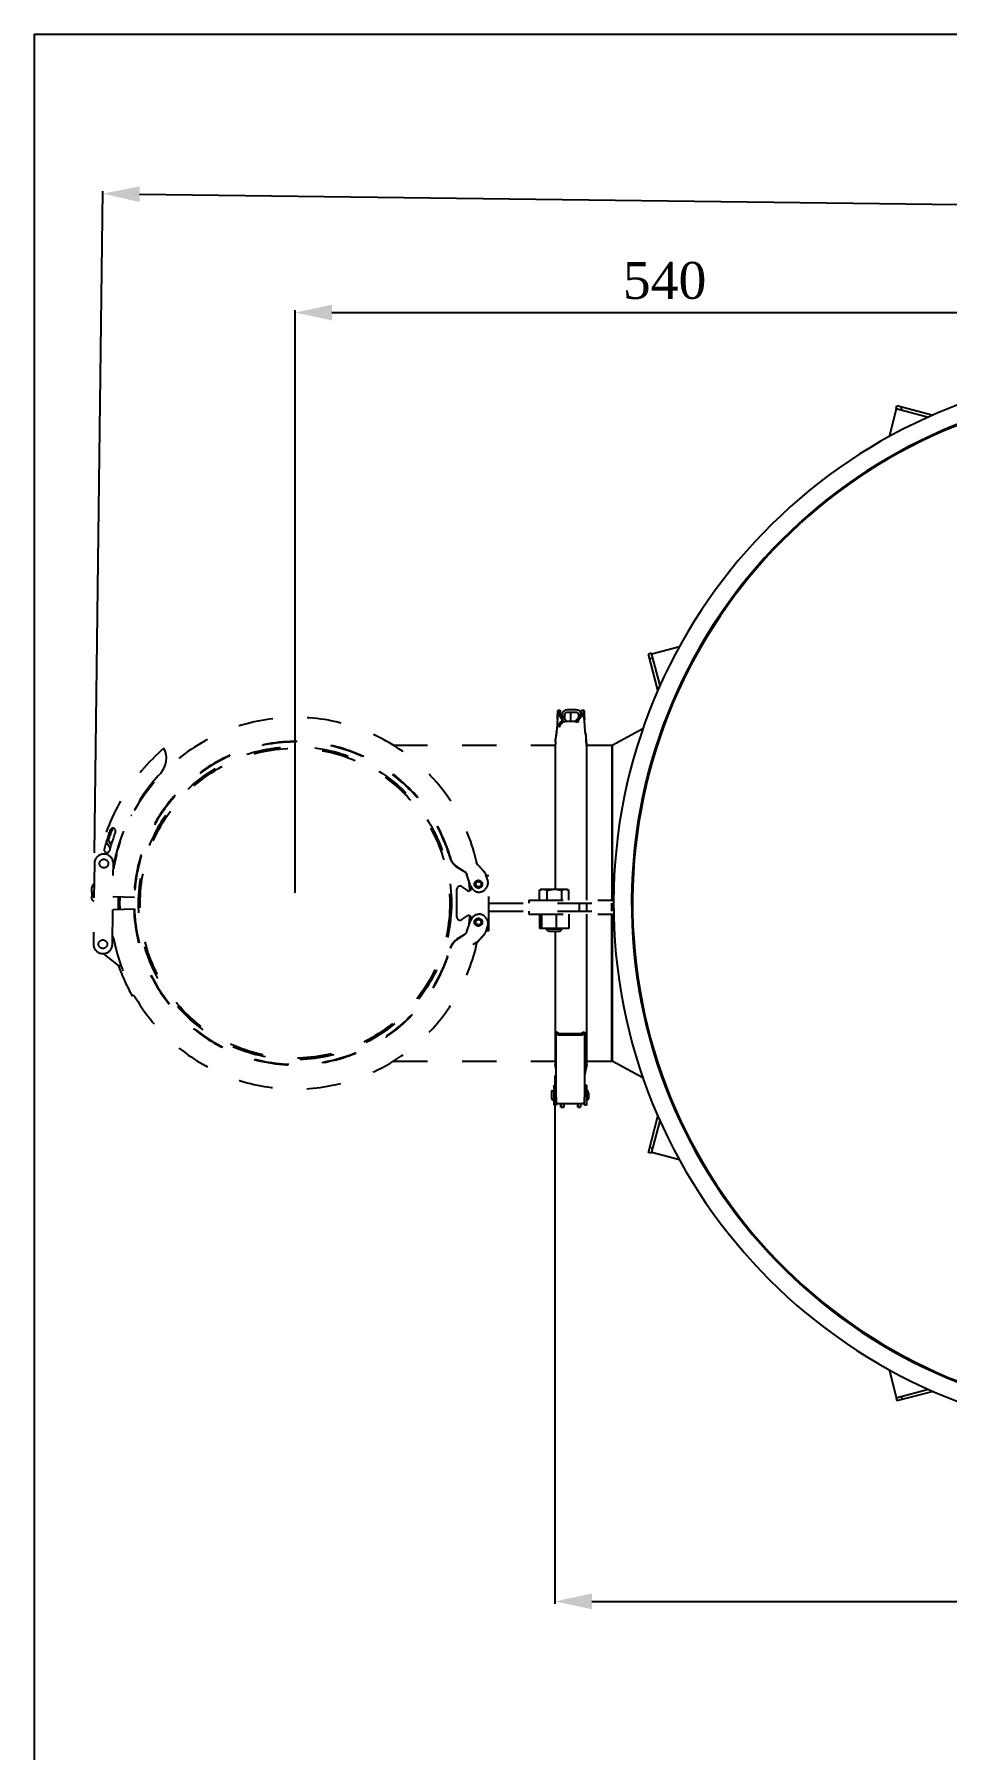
# Model space of a CAD drawing. Header units: millimetres. Extents: x 789 to 3710, y 100 to 2803.
# Drawn here: x 789 to 1367, y 1717 to 2803 of the extents above; entities that cross this region are included whole.
import ezdxf

# ---------------------------------------------------------------- set-up
doc = ezdxf.new("R2010")
doc.units = ezdxf.units.MM
doc.header["$LTSCALE"] = 217.8
doc.header["$PDMODE"] = 3
doc.header["$PDSIZE"] = 8
doc.linetypes.add('DOT', pattern=[0.2, 0.1, -0.1])
doc.layers.get('0').update_dxf_attribs({"linetype": 'CONTINUOUS'})
doc.layers.get('Defpoints').update_dxf_attribs({"linetype": 'CONTINUOUS'})
doc.layers.add('02___PRT_ALL_AXES', color=7, linetype='CONTINUOUS')
doc.layers.add('03___PRT_ALL_CURVES', color=7, linetype='CONTINUOUS')
doc.styles.get("Standard").update_dxf_attribs({"font": 'times.ttf'})
doc.dimstyles.new('DIMSTYLE_1', dxfattribs={"dimtxt": 23.333333, "dimasz": 23.333333, "dimexe": 1.5, "dimexo": 1, "dimgap": 0.875, "dimtad": 1, "dimdec": 0, "dimdsep": 46, "dimtxsty": 'Standard', "dimblk": '_FILLED', "dimblk1": '_FILLED', "dimblk2": '_FILLED', "dimcen": 0.09, "dimazin": 2, "dimtp": 0.01, "dimtm": 0.01, "dimtfac": 1, "dimtdec": 0, "dimtofl": 0, "dimtmove": 0, "dimatfit": 3, "dimldrblk": '_FILLED', "dimfxl": 0, "dimtolj": 1, "dimarcsym": 0})
doc.dimstyles.new('DIMSTYLE_2', dxfattribs={"dimtxt": 23.333333, "dimasz": 23.333333, "dimexe": 1.5, "dimexo": 1, "dimgap": 0.875, "dimtad": 1, "dimdsep": 46, "dimtxsty": 'Standard', "dimblk": '_FILLED', "dimblk1": '_FILLED', "dimblk2": '_FILLED', "dimcen": 0.09, "dimazin": 2, "dimtp": 0.01, "dimtm": 0.01, "dimtfac": 1, "dimtofl": 0, "dimtmove": 0, "dimatfit": 3, "dimldrblk": '_FILLED', "dimfxl": 0, "dimtolj": 1, "dimarcsym": 0})

# ---------------------------------------------------------------- blocks, each defined once
blk = doc.blocks.new('_FILLED')
at = {"color": 0, "linetype": 'ByBlock'}
blk.add_solid([(0, 0), (-1, 0.214), (-1, -0.214)], dxfattribs=at)
blk = doc.blocks.new('*D4')
at = {"color": 0, "linetype": 'Continuous', "lineweight": -2}
for p, q in [((954.5, 2259.5), (954.5, 2628.1)), ((1493.1, 2259.5), (1493.1, 2628.1)), ((977.8, 2626.6), (1469.8, 2626.6))]:
    blk.add_line(p, q, dxfattribs=at)
at = {"layer": 'Defpoints', "color": 0}
for p in [(1493.1, 2626.6), (954.5, 2258.5), (1493.1, 2258.5)]:
    blk.add_point(p, dxfattribs=at)
at = {"color": 0, "linetype": 'ByBlock', "lineweight": -2, "xscale": 23.3333333333, "yscale": 23.3333333333, "zscale": 23.3333333333, "rotation": 180}
blk.add_blockref('_FILLED', (954.5, 2626.6), dxfattribs=at)
at = {"color": 0, "linetype": 'ByBlock', "lineweight": -2, "xscale": 23.3333333333, "yscale": 23.3333333333, "zscale": 23.3333333333}
blk.add_blockref('_FILLED', (1493.1, 2626.6), dxfattribs=at)
at = {"color": 0, "insert": (1188.4, 2658.6), "char_height": 23.333, "attachment_point": 2, "line_spacing_factor": 0.9}
blk.add_mtext('\\A1;\\A1;540', dxfattribs=at)
blk = doc.blocks.new('*D5')
at = {"color": 0, "linetype": 'Continuous', "lineweight": -2}
for p, q in [((827.6, 2284.7), (832.8, 2703.3)), ((856.1, 2701.5), (1865.5, 2688.9)), ((1883.6, 2261.5), (1888.9, 2690.1))]:
    blk.add_line(p, q, dxfattribs=at)
at = {"layer": 'Defpoints', "color": 0}
for p in [(1888.9, 2688.6), (827.6, 2283.7), (1883.5, 2260.5)]:
    blk.add_point(p, dxfattribs=at)
at = {"color": 0, "linetype": 'ByBlock', "lineweight": -2, "xscale": 23.3333333333, "yscale": 23.3333333333, "zscale": 23.3333333333}
for p, rotation in [((832.8, 2701.8), 179.2866506773), ((1888.9, 2688.6), 359.2866506773)]:
    blk.add_blockref('_FILLED', p, dxfattribs=dict(at, rotation=rotation))
at = {"color": 0, "insert": (1460.7, 2725.9), "char_height": 23.333, "attachment_point": 2, "rotation": 359.2867, "line_spacing_factor": 0.9}
blk.add_mtext('\\A1;\\A1;1060', dxfattribs=at)
blk = doc.blocks.new('*D6')
at = {"color": 0, "linetype": 'Continuous', "lineweight": -2}
for p, q in [((1830.1, 2246.2), (1830.1, 1809.6)), ((1119, 2143.9), (1119, 1809.6)), ((1142.4, 1811.1), (1806.8, 1811.1))]:
    blk.add_line(p, q, dxfattribs=at)
at = {"layer": 'Defpoints', "color": 0}
for p in [(1830.1, 2247.2), (1119, 2144.9), (1830.1, 1811.1)]:
    blk.add_point(p, dxfattribs=at)
at = {"color": 0, "linetype": 'ByBlock', "lineweight": -2, "xscale": 23.3333333333, "yscale": 23.3333333333, "zscale": 23.3333333333, "rotation": 180}
blk.add_blockref('_FILLED', (1119, 1811.1), dxfattribs=at)
at = {"color": 0, "linetype": 'ByBlock', "lineweight": -2, "xscale": 23.3333333333, "yscale": 23.3333333333, "zscale": 23.3333333333}
blk.add_blockref('_FILLED', (1830.1, 1811.1), dxfattribs=at)
at = {"color": 0, "insert": (1474.4, 1843.1), "char_height": 23.333, "attachment_point": 2, "line_spacing_factor": 0.9}
blk.add_mtext('\\A1;\\A1;710', dxfattribs=at)

msp = doc.modelspace()

# ---------------------------------------------------------------- linework, layer by layer
at = {"color": 0, "linetype": 'Continuous'}
for p, q in [((789.4645, 2802.6551), (3710.0363, 2802.6551)), ((1330.6252, 2548.1189), (1335.2307, 2565.7479)), ((1334.926, 2565.8274), (1335.4315, 2567.7625)), ((1334.926, 2565.8274), (1355.4213, 2560.4731)), ((1335.4315, 2567.7625), (1358.3742, 2561.7688)), ((1338.0643, 2565.0076), (1338.5698, 2566.9426)), ((1180.1313, 2411.0328), (1178.1963, 2410.5273)), ((1184.1877, 2387.5931), (1178.1963, 2410.5273)), ((1185.4882, 2390.5275), (1180.1313, 2411.0328)), ((1180.2109, 2410.7281), (1197.8346, 2415.3322)), ((1180.9512, 2407.8945), (1179.0161, 2407.389)), ((1120.4067, 2367.3984), (1120.2913, 2365.6619)), ((1120.5254, 2369.2016), (1120.4067, 2367.3984)), ((1120.5242, 2369.1837), (1120.5285, 2369.2504)), ((1120.5619, 2369.7773), (1120.5245, 2369.1888)), ((1120.5292, 2369.2596), (1120.5286, 2369.2504)), ((1120.5697, 2369.8807), (1120.546, 2369.5171)), ((1120.546, 2369.5171), (1120.5697, 2369.8807)), ((1120.6161, 2370.7269), (1120.5617, 2369.7751)), ((1120.5745, 2369.9539), (1120.5697, 2369.8807)), ((1120.5697, 2369.8807), (1120.5745, 2369.9539)), ((1120.5745, 2369.9539), (1120.5961, 2370.287)), ((1120.5961, 2370.2869), (1120.5745, 2369.9539)), ((1120.5994, 2370.3382), (1120.5961, 2370.2869)), ((1120.5994, 2370.3383), (1120.6239, 2370.7185)), ((1120.6238, 2370.7184), (1120.5994, 2370.3382)), ((1120.663, 2371.6806), (1120.6161, 2370.7269)), ((1120.6281, 2370.7846), (1120.6238, 2370.7184)), ((1120.6239, 2370.7185), (1120.6281, 2370.7846)), ((1120.6499, 2371.1287), (1120.6281, 2370.7846)), ((1120.6281, 2370.7846), (1120.6499, 2371.1286)), ((1120.6527, 2371.1731), (1120.6499, 2371.1287)), ((1120.6499, 2371.1286), (1120.6527, 2371.173)), ((1120.7023, 2372.6327), (1120.6629, 2371.679)), ((1120.7341, 2373.584), (1120.7022, 2372.6314)), ((1120.7183, 2372.2333), (1120.7039, 2371.9971)), ((1120.7048, 2372.0113), (1120.7316, 2372.4505)), ((1120.757, 2374.4744), (1120.7341, 2373.584)), ((1122.3756, 2374.8131), (1120.7756, 2374.8131)), ((1120.7835, 2373.3174), (1120.7855, 2373.3517)), ((1120.7865, 2373.483), (1120.7865, 2374.5014)), ((1120.7865, 2373.4829), (1120.945, 2373.4777)), ((1120.945, 2373.4777), (1121.4343, 2373.4612)), ((1121.1593, 2372.3446), (1121.1447, 2372.296)), ((1121.1447, 2372.296), (1121.1593, 2372.3446)), ((1121.2031, 2372.4896), (1121.1593, 2372.3446)), ((1121.1593, 2372.3446), (1121.1874, 2372.4377)), ((1121.3445, 2372.2957), (1123.863, 2368.5875)), ((1121.588, 2373.456), (1121.4343, 2373.4613)), ((1121.6421, 2373.4547), (1121.5882, 2373.4563)), ((1122.3855, 2373.3223), (1122.3852, 2373.3025)), ((1122.3865, 2374.5014), (1122.3865, 2373.4671)), ((1126.2865, 2367.786), (1122.5571, 2372.4395)), ((1122.826, 2372.4571), (1124.0398, 2370.6338)), ((1123.4865, 2371.9941), (1123.4865, 2371.4651)), ((1125.0865, 2371.9941), (1125.0865, 2369.2834)), ((1132.0947, 2367.786), (1126.0782, 2367.786)), ((1132.4865, 2375.1941), (1126.6865, 2375.1941)), ((1132.4865, 2373.5941), (1126.6865, 2373.5941)), ((1136.0233, 2372.4395), (1131.8865, 2367.786)), ((1131.8865, 2367.7861), (1133.7551, 2370.1179)), ((1134.0865, 2370.5639), (1133.2831, 2369.357)), ((1136.7737, 2372.3688), (1133.7941, 2368.728)), ((1135.3097, 2372.3205), (1134.0586, 2370.2294)), ((1134.0865, 2370.276), (1134.0865, 2371.9941)), ((1135.7865, 2373.5106), (1135.7865, 2374.4903)), ((1137.3974, 2374.802), (1135.7974, 2374.802)), ((1137.3865, 2374.4903), (1137.3865, 2373.4615)), ((1137.4388, 2373.585), (1137.4162, 2374.4595)), ((1137.4707, 2372.6317), (1137.4388, 2373.585)), ((1137.51, 2371.6794), (1137.4706, 2372.6326)), ((1137.4722, 2371.9622), (1137.5077, 2371.3853)), ((1137.5077, 2371.3853), (1137.5376, 2370.9072)), ((1137.5567, 2370.7287), (1137.5099, 2371.6805)), ((1137.5321, 2370.995), (1137.5139, 2371.2847)), ((1137.5366, 2370.9224), (1137.5321, 2370.995)), ((1137.5395, 2370.8775), (1137.5366, 2370.9224)), ((1137.5395, 2370.8775), (1137.5367, 2370.9223)), ((1137.5376, 2370.9072), (1137.5675, 2370.4368)), ((1137.5502, 2370.7072), (1137.5395, 2370.8775)), ((1137.5667, 2370.4496), (1137.5502, 2370.7072)), ((1137.611, 2369.7771), (1137.5567, 2370.7287)), ((1137.5738, 2370.3383), (1137.5667, 2370.4496)), ((1137.5675, 2370.4368), (1137.5973, 2369.9734)), ((1137.609, 2369.7922), (1137.5738, 2370.3383)), ((1137.5973, 2369.9734), (1137.6269, 2369.5172)), ((1137.6275, 2369.5089), (1137.609, 2369.7922)), ((1137.6537, 2369.1067), (1137.611, 2369.7771)), ((1137.6269, 2369.5172), (1137.6438, 2369.2595)), ((1137.6326, 2369.4302), (1137.6275, 2369.5089)), ((1137.6427, 2369.2752), (1137.6326, 2369.4302)), ((1137.6562, 2369.0684), (1137.6427, 2369.2752)), ((1137.6438, 2369.2595), (1137.6537, 2369.1068)), ((1137.6537, 2369.1068), (1137.6562, 2369.0684)), ((1137.6537, 2369.1067), (1137.6562, 2369.0684)), ((1137.7491, 2367.6546), (1137.6562, 2369.0685)), ((1137.8816, 2365.6621), (1137.7491, 2367.6546)), ((1119.7791, 2359.1873), (1118.8994, 2354.9169)), ((1119.3651, 2355.3079), (1119.8944, 2360.2572)), ((1119.8602, 2359.9651), (1119.78, 2359.1871)), ((1119.9693, 2360.8801), (1120.0241, 2361.682)), ((1121.6601, 2364.302), (1121.657, 2364.3199)), ((1137.9902, 2364.0438), (1137.8627, 2365.9403)), ((1138.0976, 2362.4473), (1137.969, 2364.3513)), ((1138.099, 2362.4474), (1138.0746, 2362.7965)), ((1138.1442, 2361.8496), (1138.099, 2362.4474)), ((1138.1515, 2361.6938), (1138.1058, 2362.3281)), ((1138.1948, 2361.2372), (1138.1442, 2361.8496)), ((1138.1905, 2361.2003), (1138.1515, 2361.6938)), ((1138.1859, 2361.125), (1138.1996, 2360.9188)), ((1138.2333, 2360.696), (1138.1905, 2361.2003)), ((1138.2674, 2360.2975), (1138.9536, 2353.3477)), ((1138.8365, 2357.4759), (1138.546, 2357.4755)), ((1138.8365, 2354.5339), (1138.8365, 2357.476)), ((1174.6467, 2363.1707), (1155.1343, 2352.634)), ((1118.8994, 2354.9169), (1119.3247, 2354.917)), ((1119.0239, 2351.161), (1119.0239, 2261.7242)), ((1138.9278, 2353.6309), (1138.9099, 2353.7936)), ((1138.9905, 2352.8742), (1155.0846, 2352.8742)), ((1139.149, 2254.8742), (1139.149, 2351.1554)), ((1155.0846, 2352.8742), (1155.0846, 2254.8742)), ((856.1229, 2316.9363), (855.504, 2317.0797)), ((1062.7789, 2271.88), (1062.9913, 2271.8747)), ((1062.9913, 2271.8747), (1062.7875, 2271.8692)), ((1069.6527, 2277.8747), (1074.3062, 2272.6377)), ((1074.2355, 2272.7044), (1070.5947, 2276.7388)), ((1109.2423, 2254.8742), (1109.2423, 2261.0096)), ((1110.4773, 2261.7242), (1109.361, 2261.0797)), ((1110.4773, 2261.7242), (1126.4773, 2261.7242)), ((1114.048, 2254.8742), (1114.048, 2261.0096)), ((1123.2831, 2254.8742), (1123.2831, 2261.0096)), ((1126.4773, 2261.7242), (1127.5936, 2261.0797)), ((1127.5936, 2261.0799), (1127.7124, 2261.0096)), ((1127.7124, 2254.8742), (1127.7124, 2261.0096)), ((852.8029, 2256.4339), (839.2569, 2256.9069)), ((1102.4773, 2254.8742), (1102.4773, 2252.8742)), ((1102.4773, 2247.8742), (1102.4773, 2245.8742)), ((1134.4773, 2247.8742), (1134.4773, 2252.8742)), ((1139.149, 2247.8742), (1139.149, 2252.8742)), ((1155.0846, 2247.8742), (1155.0846, 2252.8742)), ((1109.2627, 2245.8742), (1109.2627, 2236.8742)), ((1127.6919, 2236.8742), (1109.2627, 2236.8742)), ((1110.5058, 2245.8742), (1110.5058, 2236.8742)), ((1113.4773, 2236.3742), (1113.4773, 2236.8742)), ((1114.9773, 2234.8742), (1113.4773, 2236.3742)), ((1123.4773, 2236.3742), (1113.4773, 2236.3742)), ((1119.7204, 2245.8742), (1119.7204, 2236.8742)), ((1121.9773, 2234.8742), (1123.4773, 2236.3742)), ((1123.4773, 2236.3742), (1123.4773, 2236.8742)), ((1127.6919, 2245.8742), (1127.6919, 2236.8742)), ((1139.149, 2150.5925), (1139.149, 2245.8742)), ((1155.0846, 2152.8742), (1155.0846, 2245.8742)), ((1121.9773, 2234.8742), (1114.9773, 2234.8742)), ((1119.0239, 2234.8742), (1119.0239, 2150.5925)), ((1119.6814, 2130.1711), (1119.6814, 2171.2366)), ((1119.6814, 2171.2366), (1120.8814, 2171.2366)), ((1120.8581, 2170.9861), (1120.8581, 2170.1929)), ((1120.8581, 2170.9861), (1120.8814, 2170.9861)), ((1120.8814, 2171.2366), (1120.8814, 2170.1929)), ((1136.4814, 2171.2366), (1137.6814, 2171.2366)), ((1136.4814, 2170.9861), (1136.4814, 2171.2357)), ((1136.4816, 2170.1929), (1136.4815, 2170.9861)), ((1137.6814, 2171.2366), (1137.6814, 2130.1708)), ((1136.4816, 2170.1929), (1120.8581, 2170.1929)), ((1120.8814, 2169.6684), (1136.4814, 2169.6684)), ((1119.6814, 2147.6057), (1119.0238, 2150.5927)), ((1139.1491, 2150.5927), (1137.6814, 2143.9253)), ((1139.149, 2152.8742), (1155.0846, 2152.8742)), ((1137.6928, 2141.3935), (1137.6928, 2137.6515)), ((1117.0814, 2129.2015), (1117.0814, 2134.1014)), ((1117.1314, 2134.1515), (1118.2314, 2134.1515)), ((1117.1314, 2129.1515), (1118.2314, 2129.1515)), ((1117.2814, 2128.5667), (1117.2814, 2129.1515)), ((1117.3314, 2128.5167), (1118.4314, 2128.5167)), ((1118.2814, 2134.1014), (1118.2814, 2129.2015)), ((1118.2814, 2133.5167), (1118.4314, 2133.5167)), ((1118.3314, 2133.4015), (1118.4814, 2133.4015)), ((1118.3314, 2129.9015), (1118.4814, 2129.9015)), ((1118.4814, 2125.0167), (1118.4814, 2137.6515)), ((1119.6814, 2137.6515), (1118.4814, 2137.6515)), ((1119.6814, 2130.1711), (1119.6814, 2125.0171)), ((1138.8814, 2137.6515), (1137.6814, 2137.6515)), ((1137.6814, 2125.0167), (1137.6814, 2130.1708)), ((1138.8814, 2137.6515), (1138.8814, 2125.0171)), ((1139.0814, 2134.4015), (1138.9314, 2134.4015)), ((1139.0814, 2128.9015), (1138.9314, 2128.9015)), ((1139.0814, 2128.3167), (1139.0814, 2128.9015)), ((1139.2814, 2128.2667), (1139.1314, 2128.2667)), ((1140.0814, 2133.4015), (1140.0814, 2129.9016)), ((1140.2814, 2132.7667), (1140.2814, 2129.2667)), ((1119.6814, 2125.0167), (1118.4814, 2125.0167)), ((1119.6928, 2126.3463), (1119.6928, 2127.267)), ((1119.6928, 2126.3463), (1120.3498, 2126.3463)), ((1122.6613, 2126.1595), (1122.7705, 2126.1518)), ((1122.6814, 2123.8413), (1122.6814, 2126.1581)), ((1122.6814, 2123.8413), (1123.2057, 2123.8413)), ((1123.2057, 2123.7325), (1123.2057, 2126.1149)), ((1123.2057, 2123.7322), (1124.7057, 2123.7322)), ((1123.8814, 2126.0285), (1123.7837, 2126.0443)), ((1133.0924, 2125.9971), (1124.2703, 2125.9971)), ((1124.7057, 2125.9971), (1124.7057, 2123.7325)), ((1133.4814, 2126.0285), (1133.5783, 2126.0445)), ((1133.4814, 2123.8413), (1133.4814, 2126.0285)), ((1133.4814, 2123.8413), (1133.7057, 2123.8413)), ((1133.5795, 2126.0434), (1133.5886, 2126.0449)), ((1133.5886, 2126.0449), (1133.7057, 2126.0624)), ((1133.7057, 2123.7325), (1133.7057, 2126.0668)), ((1133.7057, 2123.7322), (1135.2057, 2123.7322)), ((1135.2057, 2126.1882), (1135.2057, 2123.7325)), ((1137.013, 2126.3463), (1137.6814, 2126.3463)), ((1138.8814, 2125.0167), (1137.6814, 2125.0167)), ((1178.1963, 2095.221), (1184.1895, 2118.162)), ((1180.1313, 2094.7155), (1185.4862, 2115.2131)), ((1180.1313, 2094.7155), (1178.1963, 2095.221)), ((1180.9512, 2097.8538), (1179.0161, 2098.3593)), ((1197.839, 2090.4149), (1180.2109, 2095.0202)), ((1335.2307, 1940.0005), (1330.6259, 1957.6268)), ((1334.926, 1939.9209), (1355.428, 1945.2769)), ((1358.3696, 1943.9783), (1335.4315, 1937.9858)), ((1334.926, 1939.9209), (1335.4315, 1937.9858)), ((1338.0643, 1940.7407), (1338.5698, 1938.8057))]:
    msp.add_line(p, q, dxfattribs=at)
msp.add_line((789.4645, 2802.6551), (789.4645, 100))
at = {"color": 0, "linetype": 'DOT'}
for p, q in [((1016.6019, 2352.8742), (1119.1779, 2352.8742)), ((835.047, 2291.733), (837.5616, 2287.8054)), ((838.1497, 2289.8849), (836.3054, 2292.975)), ((841.6805, 2283.969), (841.3224, 2284.5689)), ((827.5187, 2278.0053), (826.8837, 2227.0092)), ((838.8828, 2226.8599), (839.5177, 2277.8559)), ((1062.1642, 2272.4636), (1055.2144, 2277.4548)), ((1062.0887, 2272.449), (1056.9327, 2275.756)), ((1062.1221, 2272.4495), (1057.1581, 2275.7587)), ((1065.6285, 2263.9418), (1063.3037, 2270.916)), ((1076.357, 2267.7835), (1075.3282, 2270.8494)), ((1075.4877, 2270.3742), (1077.0622, 2270.3742)), ((1077.0622, 2235.3742), (1077.0622, 2270.3742)), ((1056.945, 2244.0881), (1056.945, 2261.6602)), ((1060.1024, 2263.2914), (1063.1706, 2261.1144)), ((839.1564, 2248.8384), (852.8029, 2249.315)), ((1077.0622, 2252.9742), (1095.9241, 2252.9742)), ((1077.0622, 2252.8742), (1156.088, 2252.8742)), ((1077.0622, 2247.8742), (1156.1245, 2247.8742)), ((1095.0956, 2252.8742), (1095.0948, 2252.9742)), ((1095.0956, 2252.8742), (1095.0956, 2252.9742)), ((1095.9241, 2252.8742), (1095.9232, 2252.9742)), ((1095.9241, 2252.8742), (1095.9241, 2252.9742)), ((1102.4773, 2254.8742), (1156.0986, 2254.8742)), ((1060.1024, 2242.4569), (1063.1706, 2244.6339)), ((1063.3111, 2234.8551), (1065.6166, 2241.7715)), ((1075.3497, 2234.9636), (1076.3681, 2237.9985)), ((1102.4773, 2245.8742), (1156.1669, 2245.8742)), ((839.5552, 2230.9248), (838.9342, 2230.9905)), ((1062.0904, 2233.3009), (1056.9477, 2230.0024)), ((1062.1237, 2233.3006), (1057.172, 2229.9994)), ((1062.7803, 2233.8947), (1062.7468, 2233.8546)), ((1074.3062, 2233.1112), (1069.6527, 2227.8742)), ((1074.1624, 2232.9918), (1070.4542, 2229.0099)), ((1077.0622, 2235.3742), (1075.4875, 2235.3742)), ((832.9612, 2220.9351), (842.8035, 2213.2062)), ((842.8035, 2213.2062), (844.1732, 2213.8319)), ((852.7279, 2194.4176), (851.4682, 2194.2374)), ((1016.6009, 2152.8742), (1119.0239, 2152.8742))]:
    msp.add_line(p, q, dxfattribs=at)
at = {"color": 0, "linetype": 'Continuous'}
for points in [[(1120.0983, 2362.7964), (1120.0738, 2362.4459), (1120.0287, 2361.8495), (1119.9781, 2361.2371), (1119.922, 2360.6088), (1119.8602, 2359.9651)], [(1120.2913, 2365.6619), (1120.141, 2363.4259), (1120.1207, 2363.1255), (1120.1024, 2362.8562)], [(1138.3248, 2359.7157), (1138.2801, 2360.1813), (1138.2333, 2360.696)], [(1119.6814, 2127.4218), (1119.6865, 2127.311), (1119.702, 2127.2001), (1119.728, 2127.0905), (1119.7639, 2126.9844), (1119.8093, 2126.8827), (1119.8641, 2126.7851), (1119.9279, 2126.6931), (1119.9996, 2126.6078), (1120.0793, 2126.5292), (1120.1659, 2126.4583), (1120.2584, 2126.3961), (1120.3567, 2126.3425), (1120.4594, 2126.2983), (1120.5653, 2126.2641), (1120.6746, 2126.2396), (1120.7864, 2126.2255), (1120.8743, 2126.2217)], [(1136.4884, 2126.2217), (1136.5763, 2126.2255), (1136.6881, 2126.2396), (1136.7974, 2126.2641), (1136.9033, 2126.2983), (1137.006, 2126.3425), (1137.1043, 2126.3961), (1137.1968, 2126.4583), (1137.2834, 2126.5292), (1137.3631, 2126.6078), (1137.4348, 2126.6931), (1137.4986, 2126.7851), (1137.5535, 2126.8827), (1137.5988, 2126.9844), (1137.6347, 2127.0905), (1137.6607, 2127.2001), (1137.6762, 2127.311), (1137.6814, 2127.4218)], [(1120.8744, 2126.2218), (1121.0645, 2126.2202), (1121.2128, 2126.2181), (1121.3588, 2126.2154), (1121.5025, 2126.2121), (1121.6438, 2126.2082), (1121.7828, 2126.2037), (1121.919, 2126.1987), (1122.0524, 2126.1932), (1122.1823, 2126.1872), (1122.3083, 2126.1808), (1122.4301, 2126.1741), (1122.5478, 2126.1669), (1122.6613, 2126.1595)], [(1122.7705, 2126.1518), (1122.8758, 2126.1438), (1122.9771, 2126.1356), (1123.0744, 2126.1272), (1123.1674, 2126.1187)], [(1123.1674, 2126.1187), (1123.2559, 2126.11), (1123.3397, 2126.1013), (1123.4187, 2126.0926), (1123.4927, 2126.0839), (1123.5617, 2126.0753), (1123.6258, 2126.0668), (1123.6849, 2126.0585), (1123.7389, 2126.0505), (1123.7828, 2126.0435)], [(1133.7057, 2126.0624), (1133.7259, 2126.0653), (1133.8119, 2126.0766), (1133.9106, 2126.0887), (1134.0244, 2126.1014), (1134.1537, 2126.1146), (1134.2998, 2126.1282), (1134.4674, 2126.1423), (1134.6615, 2126.1568)], [(1134.6615, 2126.1568), (1134.8798, 2126.1709), (1135.1158, 2126.184)], [(1135.1158, 2126.184), (1135.3685, 2126.1957), (1135.636, 2126.2056), (1135.9097, 2126.2133), (1136.1865, 2126.2187), (1136.4884, 2126.2218)]]:
    msp.add_lwpolyline(points, dxfattribs=at)
at = {"color": 0, "linetype": 'DOT'}
for centre, radius in [((954.4773, 2252.8742), 99), ((954.4773, 2252.8742), 98), ((833.5182, 2277.9306), 2.75), ((1070.5408, 2264.8747), 2.5), ((1070.5408, 2264.8747), 2.1484), ((1070.5408, 2264.8747), 1.6781), ((1070.5408, 2240.8742), 2.5), ((1070.5408, 2240.8742), 2.1484), ((1070.5408, 2240.8742), 1.6781), ((832.8833, 2226.9345), 2.75)]:
    msp.add_circle(centre, radius, dxfattribs=at)
for centre, radius, start, end in [((954.7408, 2252.8744), 117.6, 12.0962995, 164.4741701), ((956.0369, 2253.8747), 128.7583, 131.0168588, 166.82884), ((954.7408, 2252.8744), 102.3438, 16.1993585, 178.0001426), ((954.7408, 2252.8744), 102, 16.2933205, 178.0001426), ((956.0369, 2253.8747), 118.7583, 136.8989422, 168.890399), ((956.1791, 2255.4257), 126.4583, 159.7610932, 165.6098732), ((954.6987, 2252.8749), 125, 157.6974481, 161.2886233), ((956.1791, 2255.4257), 122.9583, 159.7610932, 165.4310442), ((839.1705, 2298.5667), 1.75, 339.7610932, 159.7610932), ((833.5182, 2277.9306), 6, 359.2866507, 179.2866507), ((835.4301, 2286.5996), 1.7603, 171.7095981, 351.7095981), ((954.7408, 2252.8744), 117.2583, 164.6223506, 169.4440038), ((1061.223, 2283.3735), 8.6551, 217.0680862, 221.7658085), ((1061.5628, 2283.2694), 8.6079, 216.7570105, 220.8234208), ((855.7584, 2254.8862), 30.078, 172.1147118, 177.4586108), ((1058.945, 2261.6602), 2, 54.6431097, 180), ((1064.3279, 2262.7455), 2, 234.6431097, 353.988756), ((954.4773, 2252.8742), 111, 4.161484, 7.4107254), ((1071.3205, 2265.8392), 6, 198.4350914, 263.7630787), ((954.4773, 2252.8742), 111.9021, 4.5065645, 5.3490692), ((1070.6687, 2265.8747), 6, 270.0001426, 18.5494796), ((827.708, 2256.1312), 2, 177.4586108, 255.9171201), ((954.4773, 2252.8742), 111.9021, 177.9953723, 182.0043328), ((954.4773, 2252.8742), 111, 177.9953083, 182.0043852), ((954.7408, 2252.8744), 102.3438, 181.9998574, 343.8118775), ((954.7408, 2252.8744), 102, 181.9998574, 343.7175204), ((1058.945, 2244.0881), 2, 180, 305.3568903), ((1064.3279, 2243.0028), 2, 5.630821, 125.3568903), ((954.4773, 2252.8742), 111, 352.5434497, 355.8393857), ((1071.3087, 2239.8742), 6, 89.9998574, 161.5649086), ((954.4773, 2252.8742), 111.9021, 354.6449925, 355.4934359), ((1070.6798, 2239.9072), 6, 341.4505204, 83.9830108), ((832.8833, 2226.9345), 6, 179.2866507, 359.2866507), ((954.7408, 2252.8744), 117.6, 190.0064815, 190.7419806), ((954.7408, 2252.8744), 117.2583, 190.7888841, 207.009914), ((954.7408, 2252.8744), 117.6, 209.8748579, 347.7259724), ((1060.4428, 2235.8184), 3.0273, 303.7268486, 319.5576168), ((1070.3604, 2236.5402), 5.2007, 316.9758808, 320.2057511), ((1070.5686, 2236.4324), 5, 318.3765439, 325.9957472), ((1070.5616, 2236.5703), 5.0505, 337.2255744, 341.4503348), ((954.7408, 2252.8744), 118.7583, 199.5132467, 209.5874032)]:
    msp.add_arc(centre, radius, start, end, dxfattribs=at)
at = {"color": 0, "linetype": 'Continuous'}
for centre, radius, start, end in [((1110.5011, 2373.4882), 10.2854, 359.2392034, 359.9710753), ((1139.7333, 2366.5314), 19.4607, 164.1120315, 164.3592199), ((1139.1913, 2366.6797), 18.8988, 164.1040662, 164.3494413), ((1150.0529, 2363.5516), 30.2019, 163.1699588, 164.0343942), ((1118.2271, 2370.1683), 3.7743, 37.5482838, 37.9538905), ((1118.3341, 2370.2478), 3.641, 34.2268449, 37.5837326), ((1123.2363, 2426.8776), 53.4468, 268.0678686, 268.2906501), ((1122.6026, 2406.146), 32.7055, 268.3170309, 268.9874047), ((1122.4827, 2400.171), 26.7296, 268.1976621, 269.3399638), ((1122.7366, 2413.4847), 40.0454, 268.9812023, 269.1961848), ((1117.8843, 2371.4998), 4.7134, 19.601475, 21.3760035), ((1116.9679, 2371.1849), 5.6823, 17.8693213, 19.4923142), ((1113.6752, 2370.1128), 9.1451, 17.3953911, 17.9323231), ((1111.0157, 2373.4729), 11.3708, 359.2411286, 359.9706712), ((1115.2969, 2370.6465), 7.4381, 14.9814044, 17.2072635), ((1125.6487, 2374.8357), 3.6796, 215.2743318, 216.9748173), ((1126.6865, 2371.9941), 3.2, 90, 180), ((1125.6463, 2365.3929), 3.6586, 119.1719826, 123.6957461), ((1126.0845, 2363.2552), 4.5312, 94.3712659, 109.3741783), ((1126.6865, 2371.9941), 1.6, 90, 180), ((1126.0779, 2363.2991), 4.4869, 89.9963294, 94.3298663), ((1132.0835, 2383.7233), 15.9373, 270.0403043, 271.5622422), ((1135.5848, 2357.9046), 10.0711, 107.7594733, 110.2763538), ((1132.4865, 2371.9941), 3.2, 13.7616203, 90), ((1132.4865, 2371.9941), 1.6, 0, 90), ((1138.5459, 2370.3884), 3.7692, 144.9043235, 149.1615777), ((1148.3497, 2373.5229), 12.5633, 180.0560848, 181.0615389), ((1143.4592, 2370.6374), 7.598, 163.3853498, 165.1583607), ((1121.218, 2367.1489), 16.5435, 13.9113364, 15.0845891), ((1123.0227, 2367.5844), 14.6878, 13.9544205, 15.2312694), ((1123.4705, 2367.7133), 14.2215, 13.6031591, 13.8859296), ((1123.5705, 2367.7223), 14.1229, 13.6627922, 13.9475949), ((1124.8976, 2368.0551), 12.754, 12.4039604, 13.6184877), ((1123.9758, 2367.8199), 13.7061, 12.6660385, 13.6662965), ((1128.1384, 2368.7629), 9.4378, 11.4957603, 12.6212935), ((1126.2939, 2368.3645), 11.3239, 11.6104337, 12.3926909), ((1127.4221, 2368.594), 10.1725, 9.9694011, 11.6230989), ((1753.5558, 2409.6348), 617.2343, 183.3667583, 183.4991986), ((1127.3076, 2368.5957), 10.2852, 9.849964, 11.4860214), ((1128.0886, 2368.7142), 9.4952, 9.7507357, 9.9516401), ((1126.5748, 2368.4656), 11.0295, 9.6027915, 9.8648995), ((1126.5896, 2368.4681), 11.0143, 7.5734587, 9.6917442), ((1126.3208, 2368.4226), 11.2871, 9.3259277, 9.6027055), ((1125.7096, 2368.3235), 11.9063, 8.3791352, 9.3199681), ((1124.5927, 2368.1591), 13.0352, 7.5177086, 8.3785494), ((1121.2425, 2367.7572), 16.4085, 6.1180896, 7.5732075), ((1123.1153, 2367.9643), 14.5254, 6.7438681, 7.5171507), ((1119.5972, 2367.558), 18.0669, 5.3865417, 6.7133036), ((1106.0345, 2366.1275), 31.7035, 5.3485742, 6.1172737), ((1113.5521, 2366.9748), 24.14, 5.0095253, 5.4177578), ((1128.6649, 2363.6974), 7.2469, 171.204972, 172.3672631), ((1120.3905, 2363.7944), 1.3933, 37.3830664, 38.4055645), ((1120.3904, 2363.7938), 1.3937, 37.4053098, 38.4250844), ((1120.533, 2363.901), 1.2153, 33.3983375, 37.4727775), ((1120.4743, 2363.8581), 1.2881, 35.5788388, 37.3929863), ((1128.2517, 2363.769), 6.8277, 167.9640267, 171.2672331), ((1128.4251, 2363.7355), 7.004, 168.5343531, 171.2134355), ((1128.0385, 2363.8152), 6.6093, 164.5975218, 168.5453757), ((1127.9878, 2363.8236), 6.5583, 164.5499081, 167.9498136), ((1121.2208, 2364.2376), 0.4439, 8.3452408, 10.6930437), ((1121.2474, 2364.2414), 0.4171, 5.5133392, 8.3490067), ((1121.2535, 2364.2422), 0.4109, 4.0500214, 8.3600647), ((1121.2666, 2364.2433), 0.3978, 4.0307902, 5.5019103), ((1121.2951, 2364.2449), 0.3692, 357.5741398, 4.0897137), ((1125.7377, 2362.9781), 4.2615, 161.2732793, 162.9266574), ((1125.732, 2362.9797), 4.2556, 162.2629033, 162.9240988), ((1125.7423, 2362.9764), 4.2664, 161.2329071, 162.2627673), ((1125.7539, 2362.9725), 4.2787, 159.7350992, 161.2724536), ((1125.7795, 2362.9629), 4.3059, 154.3377746, 161.2215051), ((1125.7675, 2362.9677), 4.293, 158.2039333, 159.7366418), ((1125.7656, 2362.9681), 4.2911, 155.1287094, 158.2007114), ((1125.8237, 2362.9413), 4.3551, 153.6132376, 155.1294619), ((1125.8194, 2362.9441), 4.3501, 152.6444461, 154.3424683), ((1125.8649, 2362.9207), 4.4012, 149.2007832, 153.6124676), ((1125.8492, 2362.9285), 4.3838, 149.182513, 152.6420441), ((1125.8679, 2362.9175), 4.4054, 147.5808056, 149.1844623), ((1125.8582, 2362.9248), 4.3933, 147.5930678, 149.2012075), ((1139.5042, 2361.0827), 1.3149, 187.0731057, 187.4481184), ((1129.2094, 2357.454), 9.6271, 0.1305063, 20.5522743), ((859.1035, 2344.5867), 14, 316.8989422, 27.3788494), ((1098.4246, 2350.8994), 40.6228, 5.2184178, 5.8419451), ((1107.9376, 2351.7748), 31.0696, 4.7674661, 5.2063117), ((1113.0826, 2352.2034), 25.9068, 4.2446792, 4.768549), ((1117.2997, 2352.5159), 21.6782, 3.6218881, 4.2460661), ((1133.056, 2352.9526), 5.9108, 3.8326608, 6.5895612), ((1142.9714, 2353.2978), 4.0137, 181.6499315, 182.9313163), ((850.2955, 2310.5196), 2, 279.4037093, 299.7469916), ((1060.4532, 2269.9028), 3.0263, 41.2112126, 57.2865415), ((1060.3389, 2269.9254), 3.1264, 39.0404899, 54.2786012), ((1060.3262, 2269.919), 3.1402, 22.9356624, 38.9858589), ((1060.2038, 2269.8196), 3.2979, 38.4257574, 38.6637829), ((1060.3466, 2269.9301), 3.1171, 18.4381026, 22.8932288), ((1070.1141, 2269.0087), 5.536, 29.6079185, 39.8347694), ((1070.3496, 2269.1439), 5.2644, 25.3754262, 29.5944073), ((1070.6016, 2269.262), 4.9861, 21.1109132, 25.3902672), ((831.5988, 2261.076), 6, 134.9584321, 223.5949463), ((1061.2139, 2222.4093), 8.6351, 138.6066544, 142.9102186), ((1061.5687, 2222.4893), 8.6146, 139.1180613, 143.5544316), ((1120.8814, 2172.1585), 2.4902, 269.4640034, 269.999682), ((1117.1314, 2134.1015), 0.05, 90, 179.8627424), ((1117.1314, 2129.2015), 0.05, 180.1369043, 270), ((1117.3314, 2128.5667), 0.05, 180.1372576, 270), ((1118.2314, 2134.1015), 0.05, 0.1372576, 90), ((1118.2314, 2129.2015), 0.05, 270, 359.8571047), ((1118.3314, 2133.4515), 0.05, 180.1084397, 270), ((1118.3314, 2129.8515), 0.05, 90, 179.8913018), ((1118.4314, 2133.4667), 0.05, 0.1428953, 90), ((1118.4314, 2128.5667), 0.05, 270, 359.8627424), ((1138.9314, 2134.3515), 0.05, 90, 157.401746), ((1138.9314, 2128.9515), 0.05, 202.6039511, 270), ((1139.0814, 2133.4015), 1, 0, 90), ((1139.0814, 2129.9015), 1, 270, 360), ((1139.1314, 2128.3167), 0.05, 180.1330485, 270), ((1139.2814, 2129.2667), 1, 270, 360), ((1139.2814, 2132.7667), 1, 0, 36.8179998)]:
    msp.add_arc(centre, radius, start, end, dxfattribs=at)
for points in [[(1120.6527, 2371.173), (1120.6703, 2371.4524), (1120.6876, 2371.7318), (1120.7048, 2372.0113)], [(1120.7039, 2371.9971), (1120.6871, 2371.7224), (1120.67, 2371.4478), (1120.6527, 2371.1731)], [(1120.778, 2373.2253), (1120.7583, 2372.8946), (1120.7384, 2372.564), (1120.7183, 2372.2334)], [(1120.7316, 2372.4505), (1120.7491, 2372.7395), (1120.7664, 2373.0284), (1120.7835, 2373.3174)], [(1121.4343, 2373.4613), (1121.2446, 2373.4678), (1121.0548, 2373.4741), (1120.865, 2373.4803)], [(1121.0152, 2371.8559), (1121.0571, 2372.003), (1121.1007, 2372.1496), (1121.1447, 2372.296)], [(1121.1953, 2372.4637), (1121.1377, 2372.5384), (1121.1015, 2372.6274), (1121.0503, 2372.7066)], [(1122.1748, 2373.4432), (1122.2141, 2373.3712), (1122.2435, 2373.2941), (1122.2734, 2373.2177)], [(1122.4821, 2372.5692), (1122.4952, 2372.5207), (1122.5254, 2372.4738), (1122.5657, 2372.4435)], [(1122.7116, 2372.6191), (1122.7516, 2372.5659), (1122.7913, 2372.5121), (1122.8245, 2372.4544)], [(1123.8631, 2368.5875), (1123.7833, 2368.5336), (1123.6973, 2368.4894), (1123.6173, 2368.4358)], [(1134.0855, 2367.863), (1133.563, 2367.8383), (1133.0408, 2367.8058), (1132.518, 2367.7919)], [(1136.0233, 2372.4395), (1136.0575, 2372.478), (1136.113, 2372.5314), (1136.0914, 2372.5781)], [(1136.8852, 2372.4985), (1136.8469, 2372.456), (1136.8085, 2372.4133), (1136.775, 2372.367)], [(1137.1915, 2371.4543), (1137.0973, 2371.8046), (1136.9931, 2372.1522), (1136.8852, 2372.4985)], [(1136.8852, 2372.4984), (1136.9832, 2372.1452), (1137.0983, 2371.7969), (1137.1946, 2371.4432)], [(1137.4722, 2371.9623), (1137.4433, 2372.437), (1137.4149, 2372.9117), (1137.3868, 2373.3864)], [(1137.5139, 2371.2847), (1137.4999, 2371.5106), (1137.486, 2371.7364), (1137.4722, 2371.9623)], [(1121.5031, 2364.8056), (1121.4955, 2364.7571), (1121.4888, 2364.7085), (1121.4823, 2364.6599)], [(1121.5865, 2364.5058), (1121.5671, 2364.541), (1121.5452, 2364.5749), (1121.5219, 2364.6076)], [(1121.5476, 2364.57), (1121.5976, 2364.494), (1121.6402, 2364.4094), (1121.6571, 2364.3199)], [(1119.1779, 2352.7722), (1119.1972, 2352.9101), (1119.2064, 2353.0496), (1119.2089, 2353.1888)], [(1138.9594, 2353.1822), (1138.9578, 2353.2378), (1138.9561, 2353.2933), (1138.953, 2353.3488)], [(1138.963, 2353.0925), (1138.968, 2352.9946), (1138.9768, 2352.8967), (1138.9905, 2352.7996)], [(1052.6443, 2281.491), (1052.9932, 2280.2975), (1053.5678, 2279.1491), (1054.3169, 2278.1565)], [(1062.1221, 2272.4495), (1062.6642, 2272.0905), (1063.103, 2271.5182), (1063.3086, 2270.9014)], [(1074.2355, 2272.7044), (1074.2795, 2272.6557), (1074.3237, 2272.6068), (1074.3632, 2272.5544)], [(1054.3258, 2227.6168), (1053.5749, 2226.6228), (1052.999, 2225.4722), (1052.6497, 2224.2764)], [(1053.0268, 2224.3418), (1053.3652, 2225.5075), (1053.9183, 2226.6302), (1054.6389, 2227.6069)], [(1054.9091, 2228.3109), (1054.8507, 2228.2476), (1054.7922, 2228.1843), (1054.7372, 2228.118)], [(1056.9477, 2230.0024), (1056.2044, 2229.5257), (1055.5107, 2228.9573), (1054.9091, 2228.3109)], [(1055.0555, 2228.1276), (1055.6717, 2228.8399), (1056.3883, 2229.477), (1057.172, 2229.9994)], [(1124.2703, 2125.9971), (1124.1402, 2125.9971), (1124.0101, 2126.0102), (1123.8814, 2126.0285)], [(1133.4814, 2126.0285), (1133.3526, 2126.0102), (1133.2225, 2125.9971), (1133.0924, 2125.9971)]]:
    msp.add_open_spline(points, degree=3, dxfattribs=at)
for points, knots in [([(1120.784, 2374.7147), (1120.7832, 2374.7393), (1120.7744, 2374.7606), (1120.7839, 2374.8131), (1120.7756, 2374.8131)], [0, 0, 0, 0, 0.746294339, 1, 1, 1, 1]), ([(1121.0503, 2372.7066), (1121.0123, 2372.7654), (1120.8839, 2372.9581), (1120.7835, 2373.1877), (1120.7855, 2373.3515)], [0, 0, 0, 0, 0.299500393, 1, 1, 1, 1]), ([(1120.7865, 2374.5014), (1120.7865, 2374.5228), (1120.7863, 2374.5939), (1120.7855, 2374.6651), (1120.784, 2374.7147)], [0, 0, 0, 0, 0.301479523, 1, 1, 1, 1]), ([(1123.6173, 2368.4358), (1123.3718, 2368.271), (1122.4674, 2367.5158), (1121.8996, 2366.4138), (1121.6665, 2365.5707)], [0, 0, 0, 0, 0.252653585, 1, 1, 1, 1]), ([(1121.6666, 2365.5706), (1121.8992, 2366.4137), (1122.47, 2367.5123), (1123.3703, 2368.2728), (1123.6166, 2368.4369)], [0, 0, 0, 0, 0.747140713, 1, 1, 1, 1]), ([(1123.863, 2368.5875), (1124.0207, 2368.3552), (1123.5849, 2367.6783), (1123.117, 2366.984), (1122.6, 2366.1323), (1122.2957, 2365.5674), (1122.1491, 2365.2793)], [0, 0, 0, 0, 0.224478044, 0.482646601, 0.741575599, 1, 1, 1, 1]), ([(1124.5814, 2367.5298), (1124.0323, 2367.3364), (1123.0547, 2366.6983), (1122.3952, 2365.7627), (1122.1491, 2365.2793)], [0, 0, 0, 0, 0.517648703, 1, 1, 1, 1]), ([(1122.3756, 2374.8131), (1122.3823, 2374.8131), (1122.376, 2374.7719), (1122.3948, 2374.6909), (1122.3865, 2374.5792), (1122.3865, 2374.5014)], [0, 0, 0, 0, 0.064360138, 0.252955911, 1, 1, 1, 1]), ([(1122.6447, 2372.7108), (1122.6061, 2372.7653), (1122.489, 2372.9443), (1122.3831, 2373.1526), (1122.3852, 2373.3025)], [0, 0, 0, 0, 0.308050008, 1, 1, 1, 1]), ([(1132.5129, 2367.4957), (1132.6275, 2367.5324), (1133.1434, 2367.6877), (1133.6741, 2367.7874), (1134.0855, 2367.863)], [0, 0, 0, 0, 0.223309294, 1, 1, 1, 1]), ([(1133.794, 2368.7282), (1133.7462, 2368.6698), (1133.6752, 2368.5139), (1133.8077, 2368.19), (1133.9764, 2368.0015), (1134.0855, 2367.863)], [0, 0, 0, 0, 0.228256786, 0.466793315, 1, 1, 1, 1]), ([(1135.7886, 2373.2901), (1135.7895, 2373.2377), (1135.7438, 2372.9676), (1135.5883, 2372.7347), (1135.463, 2372.5569)], [0, 0, 0, 0, 0.194304169, 1, 1, 1, 1]), ([(1135.7865, 2374.4903), (1135.7865, 2374.5117), (1135.7866, 2374.5829), (1135.7874, 2374.654), (1135.789, 2374.7036)], [0, 0, 0, 0, 0.301479216, 1, 1, 1, 1]), ([(1135.789, 2374.7036), (1135.7897, 2374.7282), (1135.7985, 2374.7495), (1135.789, 2374.802), (1135.7974, 2374.802)], [0, 0, 0, 0, 0.746255692, 1, 1, 1, 1]), ([(1136.1784, 2372.8099), (1136.1976, 2372.874), (1136.2659, 2373.0882), (1136.3374, 2373.3038), (1136.4123, 2373.4433)], [0, 0, 0, 0, 0.296938773, 1, 1, 1, 1]), ([(1136.8852, 2372.4985), (1137.0213, 2372.6495), (1137.2286, 2372.9177), (1137.3879, 2373.2458), (1137.3868, 2373.3863)], [0, 0, 0, 0, 0.591259224, 1, 1, 1, 1]), ([(1137.3974, 2374.802), (1137.3907, 2374.802), (1137.3969, 2374.7608), (1137.3781, 2374.6798), (1137.3865, 2374.5681), (1137.3865, 2374.4903)], [0, 0, 0, 0, 0.064372123, 0.252968805, 1, 1, 1, 1]), ([(1137.3865, 2373.4615), (1137.3865, 2373.4495), (1137.3865, 2373.4237), (1137.3867, 2373.3979), (1137.3869, 2373.3842)], [0, 0, 0, 0, 0.46669187, 1, 1, 1, 1]), ([(1119.9693, 2360.8801), (1119.9625, 2360.8332), (1119.9344, 2360.6259), (1119.9116, 2360.4179), (1119.8944, 2360.257)], [0, 0, 0, 0, 0.22655455, 1, 1, 1, 1]), ([(1138.2674, 2360.2975), (1138.2618, 2360.3538), (1138.2413, 2360.5597), (1138.2195, 2360.7655), (1138.2001, 2360.9146)], [0, 0, 0, 0, 0.273598136, 1, 1, 1, 1]), ([(1119.1779, 2352.7722), (1119.1541, 2352.6028), (1119.0848, 2352.068), (1119.0239, 2351.5296), (1119.0239, 2351.161)], [0, 0, 0, 0, 0.316964475, 1, 1, 1, 1]), ([(1119.3648, 2355.3053), (1119.3443, 2355.1138), (1119.2725, 2354.4101), (1119.218, 2353.7037), (1119.2089, 2353.1888)], [0, 0, 0, 0, 0.272157005, 1, 1, 1, 1]), ([(1139.149, 2351.1554), (1139.149, 2351.255), (1139.1257, 2351.8057), (1139.0535, 2352.3527), (1138.9905, 2352.7996)], [0, 0, 0, 0, 0.180786175, 1, 1, 1, 1]), ([(1070.5947, 2276.7388), (1070.5268, 2276.814), (1070.2556, 2277.0925), (1069.9536, 2277.3383), (1069.7297, 2277.5182)], [0, 0, 0, 0, 0.260701262, 1, 1, 1, 1]), ([(1109.2423, 2261.0096), (1109.6205, 2261.2195), (1110.39, 2261.5766), (1111.2353, 2261.7242), (1111.6451, 2261.7242)], [0, 0, 0, 0, 0.51348023, 1, 1, 1, 1]), ([(1111.6451, 2261.7242), (1112.055, 2261.7242), (1112.9002, 2261.5764), (1113.6698, 2261.2195), (1114.048, 2261.0096)], [0, 0, 0, 0, 0.486526354, 1, 1, 1, 1]), ([(1114.048, 2261.0096), (1114.7982, 2261.2263), (1116.3215, 2261.5869), (1117.885, 2261.7242), (1118.6655, 2261.7242)], [0, 0, 0, 0, 0.500104481, 1, 1, 1, 1]), ([(1118.6655, 2261.7242), (1119.4461, 2261.7242), (1121.0097, 2261.5872), (1122.5328, 2261.2263), (1123.2831, 2261.0096)], [0, 0, 0, 0, 0.499895372, 1, 1, 1, 1]), ([(1123.2831, 2261.0096), (1123.6295, 2261.2182), (1124.3334, 2261.5745), (1125.1191, 2261.7242), (1125.4977, 2261.7242)], [0, 0, 0, 0, 0.516470827, 1, 1, 1, 1]), ([(1125.4977, 2261.7242), (1125.8552, 2261.7242), (1126.5952, 2261.5919), (1127.2646, 2261.2696), (1127.5936, 2261.0797)], [0, 0, 0, 0, 0.484771848, 1, 1, 1, 1]), ([(1067.146, 2226.7899), (1067.3616, 2226.9212), (1068.2033, 2227.4388), (1069.0453, 2227.957), (1069.6546, 2228.3696)], [0, 0, 0, 0, 0.255433653, 1, 1, 1, 1]), ([(1067.146, 2226.7899), (1067.5771, 2227.0526), (1068.1845, 2227.4131), (1068.9381, 2227.7651), (1069.2617, 2227.8742), (1069.3965, 2227.8742)], [0, 0, 0, 0, 0.603156267, 0.838965023, 1, 1, 1, 1]), ([(1069.6527, 2227.8742), (1069.6573, 2227.8952), (1069.5678, 2227.8614), (1069.5042, 2227.8799), (1069.4336, 2227.8742), (1069.3965, 2227.8742)], [0, 0, 0, 0, 0.252283841, 0.565128535, 1, 1, 1, 1]), ([(1069.6546, 2228.3696), (1069.7215, 2228.4149), (1070.0026, 2228.6084), (1070.2761, 2228.8192), (1070.4541, 2229.01)], [0, 0, 0, 0, 0.236495217, 1, 1, 1, 1]), ([(1120.8581, 2169.6685), (1120.7036, 2169.6699), (1120.4087, 2169.7015), (1119.999, 2169.8193), (1119.6811, 2170.0312), (1119.6814, 2170.1931)], [0, 0, 0, 0, 0.343002772, 0.640562958, 1, 1, 1, 1]), ([(1137.6814, 2170.1931), (1137.6816, 2170.0285), (1137.3552, 2169.8149), (1136.9384, 2169.6982), (1136.6382, 2169.6684), (1136.4814, 2169.6684)], [0, 0, 0, 0, 0.359479143, 0.65760563, 1, 1, 1, 1]), ([(1134.6814, 2125.9126), (1134.6814, 2125.9346), (1134.7004, 2126.0397), (1134.783, 2126.1202), (1134.8496, 2126.1691)], [0, 0, 0, 0, 0.210529753, 1, 1, 1, 1])]:
    msp.add_open_spline(points, degree=3, knots=knots, dxfattribs=at)
at = {"color": 0, "linetype": 'DOT'}
for points in [[(1054.6663, 2278.1182), (1053.9296, 2279.1051), (1053.3648, 2280.2437), (1053.0212, 2281.4263)], [(1054.7673, 2277.6085), (1055.3997, 2276.8997), (1056.1332, 2276.2689), (1056.9327, 2275.756)], [(1055.2144, 2277.4548), (1055.1586, 2277.5166), (1055.1026, 2277.5784), (1055.05, 2277.643)], [(1057.1581, 2275.7587), (1056.4427, 2276.2357), (1055.7898, 2276.8158), (1055.2144, 2277.4548)], [(1075.2531, 2271.0579), (1075.2796, 2270.989), (1075.3062, 2270.9199), (1075.3258, 2270.8488)], [(1062.7804, 2233.8947), (1063.0126, 2234.1773), (1063.1955, 2234.5081), (1063.3111, 2234.8551)]]:
    msp.add_open_spline(points, degree=3, dxfattribs=at)
msp.add_open_spline([(1074.3562, 2233.2121), (1074.44, 2233.3127), (1074.7784, 2233.7464), (1075.0561, 2234.2289), (1075.2183, 2234.6152)], degree=3, knots=[0, 0, 0, 0, 0.238133547, 1, 1, 1, 1], dxfattribs=at)
at = {"layer": '02___PRT_ALL_AXES', "color": 0, "linetype": 'Continuous'}
for p, q in [((1155.1343, 2352.6338), (1155.1343, 2254.8742)), ((1155.1343, 2252.8742), (1155.1343, 2247.8742)), ((1155.1343, 2245.8742), (1155.1343, 2153.1143)), ((1155.1343, 2153.1143), (1174.6513, 2142.5752))]:
    msp.add_line(p, q, dxfattribs=at)
for radius, start, end in [(337, 276.6441973, 267.5271509), (325.5847, 274, 270), (325, 274, 270)]:
    msp.add_arc((1493.0846, 2252.8742), radius, start, end, dxfattribs=at)
at = {"layer": '03___PRT_ALL_CURVES', "color": 0, "linetype": 'Continuous'}
msp.add_line((1129.0865, 2367.786), (1129.0865, 2373.5941), dxfattribs=at)

# ---------------------------------------------------------------- dimensions: what is measured, and where the dimension line sits
at = {"color": 0, "linetype": 'Continuous'}
dim = msp.add_linear_dim(base=(1888.8778, 2688.6188), p1=(827.5892, 2283.6715), p2=(1883.5479, 2260.5404), angle=359.2866507, text='\\A1;1060', dimstyle='DIMSTYLE_1', override={"dimtxsty": 'Standard'}, dxfattribs=at)
dim.commit()
dim.dimension.update_dxf_attribs({"geometry": '*D5', "text_midpoint": (1460.339, 2693.9545), "dimtype": 160})
for base, p1, p2, text, dimstyle, picture, middle in [((1493.0846, 2626.6463), (954.4773, 2258.5408), (1493.0846, 2258.5408), '\\A1;540', 'DIMSTYLE_1', '*D4', (1188.4295, 2626.6463)), ((1830.0846, 1811.1038), (1119.0239, 2144.9259), (1830.0846, 2247.2075), '\\A1;710', 'DIMSTYLE_2', '*D6', (1474.397, 1811.1038))]:
    dim = msp.add_linear_dim(base=base, p1=p1, p2=p2, text=text, dimstyle=dimstyle, override={"dimtxsty": 'Standard'}, dxfattribs=at)
    dim.commit()
    dim.dimension.update_dxf_attribs({"geometry": picture, "text_midpoint": middle, "dimtype": 160})

doc.saveas('drawing.dxf')
